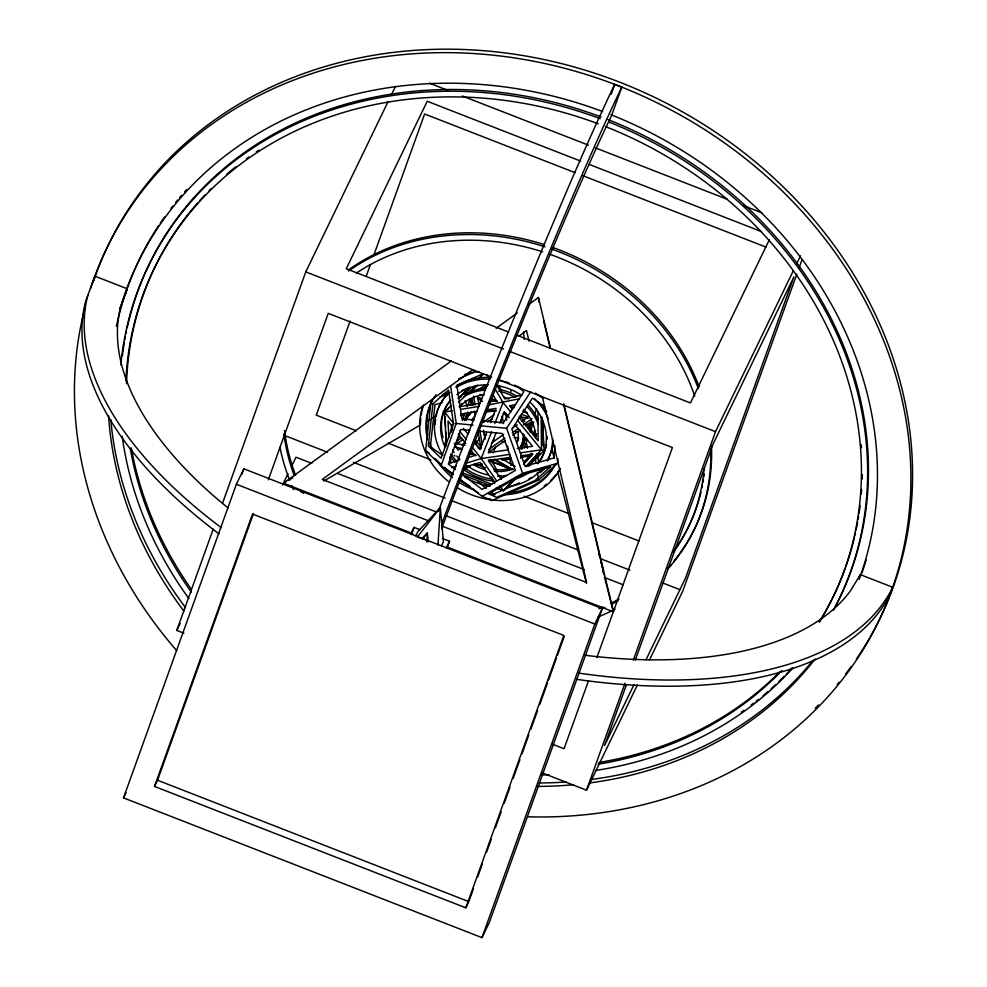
<?xml version="1.0" encoding="UTF-8"?>
<svg xmlns="http://www.w3.org/2000/svg" width="987" height="987" viewBox="0 0 987 987"><rect width="100%" height="100%" fill="white"/><g stroke="black" fill="none" stroke-linecap="round" stroke-linejoin="round"><path stroke-width="1.48" d="M426.84 541.986L427.334 533.005L422.152 538.371M437.969 545.132L440.338 507.565L417.834 531.697L415.823 535.855M453.193 474.574L441.127 465.506L425.631 450.652L431.023 400.932M555.027 445.951L553.719 457.993L525.047 466.246L511.883 429.222L532.425 398.082L544.738 406.558M459.226 479.102L482.137 496.313L491.995 500.495L538.569 480.077L557.482 463.285L557.976 458.77M92.704 282.381L94.937 276.175L127.237 288.772L125.004 294.977M183.94 633.21L176.772 630.422L213.18 529.229M222.544 503.197L305.773 271.894L388.101 101.599M123.523 797.878L236.374 484.247L243.838 468.813L602.28 608.584L489.429 922.216L481.977 937.65L123.523 797.878L126.015 792.734M241.753 474.587L243.838 468.813M154.515 786.442L252.524 514.054L563.824 635.443L465.827 907.83L154.515 786.442L157.525 780.236L253.449 513.647M268.316 479.867L328.227 313.36L491.711 377.108M350.114 321.034L316.259 415.145L356.406 430.801M366.263 276.15L370.433 264.565M374.085 254.424L424.62 113.986L575.199 172.7M411.48 534.559L414.071 527.379L419.734 529.587M441.127 465.506L456.253 423.472L450.565 385.658M462.298 420.524L464.914 413.269M467.53 406.015L470.133 398.76M459.313 434.872L456.228 443.459L465 445.273M464.458 420.573L467.024 413.417M470.12 404.843L472.181 399.118L473.254 405.114M459.646 434.897L457.598 440.621L461.274 438.006M464.791 420.598L467.887 412.023M470.454 404.867L472.514 399.155M446.926 548.39L449.517 541.209L442.423 538.433M611.15 94.271L614.21 85.77M438.339 511.217A428.642 19.543 -68.7 0 1 614.716 84.351L621.81 87.115L611.607 115.467L602.835 133.998A393.887 17.963 -68.7 0 0 441.608 528.736M521.296 449.258L525.417 437.821M528.501 429.234L531.08 422.091L526.17 425.582M521.642 449.295L525.75 437.846M528.847 429.271L531.413 422.115M529.957 427.457L531.512 423.127M534.621 414.491L536.694 408.729M520.618 458.153L521.667 455.254M524.27 447.999L527.403 439.289M530.019 432.035L533.671 421.881M533.979 434.885L535.546 430.542M543.368 408.791L544.417 405.891M473.513 888.584L468.825 901.624L157.525 780.236M477.683 876.999L482.384 863.958M486.554 852.361L491.242 839.32M495.412 827.735L501.149 811.795M504.271 803.097L510.008 787.17M513.141 778.472L519.915 759.632M522 753.846L528.773 735.007M530.858 729.208L537.644 710.369M539.729 704.582L547.538 682.844M548.587 679.944L556.409 658.218M557.445 655.319L564.231 636.479M481.977 937.65L594.816 624.018L602.28 608.584M588.536 680.672L564.058 748.726L552.584 744.26M596.876 657.515L672.406 447.567L497.448 379.341M542.097 772.87L586.512 790.192L625.005 683.214M633.321 660.081L715.513 431.664L793.153 271.055M626.424 684.744L604.537 745.555L633.987 684.657M635.283 660.13L712.898 444.397L793.869 276.928L685.509 578.086L646.029 659.748M796.805 274.213L682.893 590.818L649.434 660.044M798.89 268.439L802.012 259.766M859.43 577.111L860.331 574.631L892.717 587.265L890.484 593.471A428.642 214.722 19.8 0 1 576.568 679.315M119.995 308.598L127.237 288.772M94.937 276.175L85.684 301.171A428.642 214.722 19.8 0 0 218.978 533.844M486.677 432.516L480.04 449.529L474.488 442.46M490.539 422.584L496.066 408.396L487.208 409.839M491.551 431.948L481.175 458.585L466.493 463.076M494.832 423.534L503.037 402.511L495.289 389.223M496.042 432.898L488.294 452.749L508.12 449.85M499.903 422.967L504.332 411.616L509.193 417.6M492.735 441.979L493.833 439.178M500.397 422.35L502.58 416.748M493.155 452.897L495.363 447.222M391.444 94.678L395.466 86.362M176.772 630.422L180.115 623.5M282.603 484.901L287.957 473.822M291.967 465.519L295.989 457.215L311.769 463.359M410.851 534.016L414.071 527.379M481.187 458.56L496.584 480.866M441.411 545.836L443.422 541.678L440.338 507.565L417.328 537.088M446.309 547.847L449.517 541.209M769.391 239.619L690.444 402.943L516.917 335.272M465.827 907.83L468.22 902.871M796.497 264.134L800.519 255.83M586.512 790.192L637.38 684.966M860.331 574.631L850.375 590.991A393.887 197.314 19.8 0 1 584.797 655.232M476.227 443.237L479.559 438.191M465.593 469.787L468.06 466.049M482.137 496.313L522.616 473.316L506.615 428.296L530.759 391.703M422.695 538.84L427.334 533.005L428.284 541.801M464.667 393.764L469.837 388.199M466.728 391.888L469.812 388.557M479.065 378.589L483.174 374.159M470.318 392.888L477.609 385.029M523.566 464.211L532.943 454.106L521.05 455.834M514.745 478.584L503.432 490.773L496.251 487.973M526.059 466.395L541.481 449.776L541.345 416.489M516.769 476.746L510.563 483.42L516.954 477.128M526.071 466.715L538.47 453.354L540.37 454.045L528.662 465.58M451.195 405.509L444.606 411.998L446.272 445.853M458.881 397.921L469.861 387.101L461.694 390.642M478.646 378.44L483.038 374.11M449.369 407.619L451.491 405.521M458.943 398.18L469.59 387.681M458.573 402.4L475.734 385.485M517.706 476.696L503.432 490.773L500.014 485.814M528.687 465.864L544.059 450.714L542.542 419.944M545.762 467.739L540.21 472.674L539.766 469.75M412.615 533.535L283.516 483.186L451.392 360.909M496.153 328.301L517.299 312.904M528.489 304.749L538.433 297.506L550.573 348.399M472.958 369.644L322.268 479.411L428.58 520.865M519.039 336.073L526.515 330.633L529.02 341.132M483.371 422.263L494.425 414.392M456.611 444.002L462.792 439.597M487.516 421.992L492.451 418.476M461.645 444.952L465.321 442.336M491.427 443.101L503.703 434.366M512.302 428.247L517.213 424.755M522.123 421.252L528.255 416.884L521.222 414.133M488.799 449.517L504.863 438.08M512.278 432.799L518.459 428.395M523.406 424.879L532.055 418.71M489.342 451.812L505.295 440.449M512.66 435.205L520.026 429.962M464.704 375.566L470.009 372.481M283.516 483.186L286.181 481.644M288.846 480.101L292.843 477.782M323.859 481.002L420.622 424.854M427.26 421.017L429.913 419.475M432.553 417.933L436.538 415.626M443.163 411.776L448.468 408.704M481.607 389.483L486.912 386.398M475.968 390.704L486.628 384.659M458.573 378.922L475.5 371.494M482.865 373.863L456.882 385.263L461.928 418.846L474.204 420.018M519.483 482.853L493.488 494.24L491.094 492.303M529.057 478.658L531.783 477.449M458.918 460.386L450.109 463.088L449.813 457.067M467.727 457.684L475.068 455.439L471.33 450.689M451.824 467.579L456.228 466.234M464.112 467.344L480.126 462.434L494.746 483.556M442.398 394.738L449.566 392.678M439.894 396.922L447.16 394.825M442.114 402.659L434.946 404.719L430.381 446.84L442.694 455.315M457.894 398.119L460.756 397.292M522.616 473.316L557.482 463.285M521.111 395.244L504.888 398.945L497.201 385.757M489.552 404.695L519.199 398.822M515.646 404.497L509.699 405.854L512.537 409.346M464.606 468.146L470.503 466.789M476.413 465.445L482.31 464.1M459.165 406.73L480.027 403.338M490.453 401.647L496.412 400.673L493.315 395.355M452.095 410.777L444.606 411.998L453.983 423.941M461.089 409.321L479.065 406.397M460.608 414.158L476.857 411.517M502.679 460.337L510.131 459.128M520.556 457.437L530.994 455.747M460.707 415.749L463.767 415.305M466.814 414.861L469.861 414.417M485.123 412.184L495.795 410.629M517.274 448.517L532.536 446.284L515.029 424.768M509.823 454.402L481.175 458.585L472.736 447.839M520.371 452.86L541.481 449.776L544.059 450.714M510.637 457.363L488.343 460.608L501.347 479.398M481.878 420.758L503.358 422.818L523.9 391.679L517.916 386.842M456.253 423.472L473.044 425.089M480.669 425.816L506.615 428.296M515.621 432.035L518.681 432.331M469.985 430.381L460.781 429.493L448.345 464.075L455.575 469.504M477.659 431.109L502.198 433.466L515.362 470.491L482.075 489.404L461.595 474.019M483.581 434.551L486.628 434.848M514.104 437.475L518.681 437.92M523.258 438.364L526.318 438.647M502.186 441.51L505.258 441.806M522.135 443.422L526.737 443.866L527.391 448.246M519.273 416.526L528.057 418.352M478.177 447.999L481.101 448.604L478.127 432.109M454.378 446.938L461.743 448.468M461.965 449.27L459.041 448.666L461.854 449.764M429.37 83.13L447.999 90.397M462.323 95.986L588.4 145.138M595.568 147.939L727.37 199.337M743.125 205.481L761.754 212.736M580.664 161.091L427.223 101.254L346.264 268.735L508.317 331.916M589.276 164.447L761.359 231.55M582.367 175.501L765.924 247.071M305.773 271.894L503.481 348.991M509.206 351.224L715.513 431.664M479.904 394.294L482.766 395.405M491.366 398.76L497.09 400.993M509.983 406.015L514.276 407.693M522.876 411.048L527.169 412.726M491.625 399.229L497.251 401.425M523.998 411.85L526.811 412.948M481.804 398.773L477.585 397.119L478.942 404.621M468.899 452.502L475.931 455.254M488.602 460.189L509.711 468.418L494.24 459.646M468.665 452.786L475.82 455.575M488.713 460.596L511.624 469.541M387.965 443.101L430.986 459.88M511.291 491.193L514.165 492.316M524.196 496.227L568.66 513.561M591.595 522.505L638.922 540.962M462.459 472.785L492.205 484.383M461.78 474.525L490.514 485.727M284.614 435.514L327.598 452.268M353.383 462.323L445.075 498.077M452.243 500.878L578.308 550.03M601.231 558.975L629.891 570.141M662.845 582.996L680.031 589.695M337.591 473.427L436.575 512.031M445.186 515.387L584.329 569.647M604.414 577.481L623.068 584.748M441.51 525.911L586.611 582.49L542.258 396.601M447.049 546.958L613.445 611.841L563.799 403.782M236.374 484.247L594.816 624.018M477.412 398.477L482.569 401.401M500.94 458.387L515.128 466.419M494.536 459.091L513.252 469.701M539.766 395.516L543.455 398.057M535.373 393.036L542.912 398.23M425.631 450.652L429.407 453.243M452.836 473.896L444.409 467.567A69.3 59.899 25.8 0 0 452.034 474.846M460.065 479.324L469.701 486.566M472.119 488.368L478.14 492.895M477.93 481.668L486.307 488.442M489.675 498.608L491.995 500.495M454.069 455.192L455.032 456.019M434.848 458.387L441.226 464.507M519.174 417.501L538.125 440.807L538.001 411.678M503.037 402.511L510.723 411.961M517.447 420.24L541.481 449.776M475.586 440.325L481.422 447.506M520.137 415.589L524.788 421.535M526.663 423.904L535.978 435.785M463.384 428.321L468.011 434.218M459.609 431.109L466.172 439.474M452.688 426.927L448.024 420.993L448.838 437.525M458.276 434.058L465.741 443.558M498.225 385.362L501.667 390.334M486.776 374.604L489.108 378.589M492.254 462.039L496.905 470.009M500.002 475.327L501.544 477.992M491.464 476.955L493.771 480.903M482.927 419.278L483.938 422.128M469.664 399.55L471.724 405.361M465.148 400.734L467.172 406.434M598.727 553.189L599.874 557.643M600.639 560.616L603.328 571.029L564.009 406.15M602.699 570.153L603.847 574.619M604.612 577.592L613.445 611.841M551.56 448.024L554.238 458.437M557.692 471.823L586.426 583.342M543.627 320.726L550.055 347.708M505.628 414.182L506.713 420.178M502.149 416.107L503.506 423.608M507.565 446.099L508.379 450.59M509.724 458.091L511.081 465.593M483.544 430.11L485.16 439.104M473.563 395.997L475.179 405.003M479.793 430.529L482.224 444.027M474.34 411.11L475.154 415.613M537.57 455.143L538.668 462.447M535.373 458.906L536.064 463.434M537.422 472.514L538.569 480.077M529.587 462.854L530.031 465.765M538.433 297.506L538.84 301.997M523.529 331.866L524.22 339.442M542.184 417.439L543.59 445.779L541.703 445.088L541.579 417.711M445.075 416.933L445.593 427.371M445.816 431.85L446.482 445.273M450.677 454.106L450.714 463.31M227.972 507.886A393.887 197.314 19.8 0 1 120.722 306.476M892.717 587.265A428.642 214.722 19.8 0 1 578.801 673.109M221.211 527.638A428.642 214.722 19.8 0 1 87.917 294.977M441.67 523.912A428.642 19.543 -68.7 0 1 621.81 87.115M90.57 288.463A428.642 370.458 25.8 0 1 558.223 66.647A428.642 370.458 25.8 0 1 910.643 492.007A428.642 370.458 25.8 0 1 528.316 816.817M176.685 650.643A428.642 370.458 25.8 0 1 85.018 307.45M815.114 658.995A394.356 340.836 25.8 0 1 589.881 782.913M573.41 784.751A394.356 340.836 25.8 0 1 537.644 786.405M183.89 611.089A394.356 340.836 25.8 0 1 108.558 415.724M120.402 307.611A394.356 340.836 25.8 0 1 602.662 111.531M610.99 114.739A394.356 340.836 25.8 0 1 859.183 579.357M93.679 280.69A428.642 370.458 25.8 0 1 660.118 100.045A428.642 370.458 25.8 0 1 856.432 659.082M851.176 666.546A428.642 370.458 25.8 0 1 845.711 673.874M839.073 682.227A428.642 370.458 25.8 0 1 837.136 684.571M818.568 704.952A428.642 370.458 25.8 0 1 815.311 708.21M812.992 660.352A394.356 340.836 25.8 0 1 591.546 779.459M566.193 782A394.356 340.836 25.8 0 1 539.309 782.95M185.556 607.647A394.356 340.836 25.8 0 1 110.815 419.783M116.392 326.376A394.356 340.836 25.8 0 1 158.562 225.776M160.252 223.235A394.356 340.836 25.8 0 1 164.595 216.967M170.948 208.38A394.356 340.836 25.8 0 1 172.824 205.962M175.686 202.36A394.356 340.836 25.8 0 1 177.623 199.991M179.585 197.634A394.356 340.836 25.8 0 1 181.571 195.29M184.606 191.823A394.356 340.836 25.8 0 1 186.654 189.541M866.154 559.999A394.356 340.836 25.8 0 1 861.885 573.04M418.315 537.409A35.446 30.634 25.8 0 1 428.432 541.135M530.068 402.215A54.186 46.833 25.8 0 1 537.94 463.717M527.86 473.143A54.186 46.833 25.8 0 1 513.462 479.608M493.981 481.125A54.186 46.833 25.8 0 1 463.026 469.133M455.069 462.039A54.186 46.833 25.8 0 1 450.467 456.487M445.137 447.456A54.186 46.833 25.8 0 1 450.8 400.327M456.87 394.652A54.186 46.833 25.8 0 1 488.405 384.77M495.647 385.349A54.186 46.833 25.8 0 1 521.778 395.466M542.221 468.517A60.565 52.348 25.8 0 1 507.17 486.69M489.626 486.209A60.565 52.348 25.8 0 1 464.421 476.758M442.595 455.032A60.565 52.348 25.8 0 1 449.813 392.407M456.228 387.57A60.565 52.348 25.8 0 1 490.021 379.168M497.374 379.958A60.565 52.348 25.8 0 1 503.234 381.179M504.678 381.562A60.565 52.348 25.8 0 1 508.984 382.919M514.585 385.164A60.565 52.348 25.8 0 1 521.284 388.631M534.374 398.588A60.565 52.348 25.8 0 1 548.316 418.735M552.597 438.746A60.565 52.348 25.8 0 1 547.279 460.904M544.182 452.552A54.186 46.833 25.8 0 1 537.927 463.063M525.059 473.624A54.186 46.833 25.8 0 1 517.114 477.042M492.18 479.09A54.186 46.833 25.8 0 1 463.865 467.406M456.821 461.274A54.186 46.833 25.8 0 1 451.306 454.76M445.976 445.729A54.186 46.833 25.8 0 1 444.816 443.027M442.99 437.5A54.186 46.833 25.8 0 1 449.887 400.722M547.205 436.427A54.186 46.833 25.8 0 1 547.143 439.203M546.49 444.693A54.186 46.833 25.8 0 1 544.676 451.281M542.048 467.961A60.565 52.348 25.8 0 1 539.951 470.207M435.242 424.361A60.565 52.348 25.8 0 1 435.637 419.056M436.044 416.452A60.565 52.348 25.8 0 1 448.715 392.505M455.932 386.583A60.565 52.348 25.8 0 1 490.847 377.441M541.999 404.608A60.565 52.348 25.8 0 1 546.675 411.887M553.189 442.336A60.565 52.348 25.8 0 1 547.378 460.522M559.086 470.305A75.678 65.401 25.8 0 1 557.482 472.674M555.743 474.969A75.678 65.401 25.8 0 1 550.919 480.311M546.564 484.173A75.678 65.401 25.8 0 1 544.244 485.949M420.499 423.694A75.678 65.401 25.8 0 1 420.77 417.871M421.128 415.009A75.678 65.401 25.8 0 1 423.435 405.238M560.431 468.356A75.678 65.401 25.8 0 1 493.895 500.15M489.589 499.607A75.678 65.401 25.8 0 1 456.919 487.504M448.579 481.594A75.678 65.401 25.8 0 1 423.065 405.62M554.324 465.926A69.3 59.899 25.8 0 1 508.996 492.809M469.861 486.023A69.3 59.899 25.8 0 1 459.288 480.2M431.874 448.369A69.3 59.899 25.8 0 1 429.851 443.126M427.753 435.107A69.3 59.899 25.8 0 1 434.342 396.786M554.965 465.062A69.3 59.899 25.8 0 1 503.814 494.82M495.005 494.61A69.3 59.899 25.8 0 1 490.576 494.105M473.192 489.515A69.3 59.899 25.8 0 1 458.449 481.927M452.354 477.511A69.3 59.899 25.8 0 1 436.488 460.152M427.494 439.523A69.3 59.899 25.8 0 1 436.007 394.788M464.902 374.48A69.3 59.899 25.8 0 1 478.831 371.63M511.328 389.951A47.981 2.184 -68.7 0 1 510.81 391.802M531.265 453.576A43.169 37.309 25.8 0 1 523.801 461.743M510.045 468.467A43.169 37.309 25.8 0 1 493.895 469.541M485.69 467.875A43.169 37.309 25.8 0 1 475.315 463.483M452.379 430.332A43.169 37.309 25.8 0 1 452.219 426.569M459.56 406.163A43.169 37.309 25.8 0 1 462.064 403.436M536.385 433.638A43.169 37.309 25.8 0 1 536.447 436.143M536.805 454.353A48.252 41.701 25.8 0 1 527.514 466.16M506.689 475.475A48.252 41.701 25.8 0 1 497.621 476.079M488.392 475.031A48.252 41.701 25.8 0 1 466.937 465.593M459.868 459.473A48.252 41.701 25.8 0 1 456.796 456.019M454.082 452.342A48.252 41.701 25.8 0 1 452.49 449.788M464.013 396.688A48.252 41.701 25.8 0 1 484.802 390.173M498.608 391.123A48.252 41.701 25.8 0 1 515.103 397.366M527.132 406.681A48.252 41.701 25.8 0 1 538.236 424.422M537.014 453.847A48.252 41.701 25.8 0 1 528.353 464.433M464.852 394.973A48.252 41.701 25.8 0 1 485.629 388.446M499.434 389.409A48.252 41.701 25.8 0 1 516.966 396.231M527.971 404.954A48.252 41.701 25.8 0 1 538.014 419.968M531.672 453.193A43.169 37.309 25.8 0 1 523.937 462.681M512.969 469.01A43.169 37.309 25.8 0 1 494.438 471.404M484.851 469.602A43.169 37.309 25.8 0 1 473.254 464.495M458.239 450.319A43.169 37.309 25.8 0 1 454.427 443.274M451.54 432.059A43.169 37.309 25.8 0 1 451.639 424.57M459.523 406.952A43.169 37.309 25.8 0 1 484.37 394.812M503.493 396.984A43.169 37.309 25.8 0 1 508.749 399.032M523.591 409.469A43.169 37.309 25.8 0 1 535.608 437.87M711.442 445.606A222.704 192.477 25.8 0 1 673.739 561.344M670.913 564.712A222.704 192.477 25.8 0 1 668.002 568.006M348.263 270.093A222.704 192.477 25.8 0 1 544.503 244.653M552.769 247.453A222.704 192.477 25.8 0 1 699.178 386.879M700.93 492.229A216.35 186.987 25.8 0 1 675.145 549.08M618.948 599.01A216.35 186.987 25.8 0 1 611.101 603.168M603.02 606.956A216.35 186.987 25.8 0 1 598.887 608.72M303.577 493.574A216.35 186.987 25.8 0 1 302.232 490.81M295.644 475.376A216.35 186.987 25.8 0 1 284.527 430.603M704.187 473.994A216.35 186.987 25.8 0 1 703.817 476.82M703.398 479.645A216.35 186.987 25.8 0 1 702.929 482.47M702.423 485.271A216.35 186.987 25.8 0 1 701.856 488.059M710.665 448.826A222.704 192.477 25.8 0 1 668.15 568.635M615.061 609.25A222.704 192.477 25.8 0 1 598.258 616.813M293.632 489.675A222.704 192.477 25.8 0 1 291.881 485.653M289.685 480.274A222.704 192.477 25.8 0 1 279.95 447.296M348.658 270.956A222.704 192.477 25.8 0 1 545.058 246.824M551.943 249.168A222.704 192.477 25.8 0 1 698.352 388.607M704.064 468.591A216.35 186.987 25.8 0 1 673.418 552.054M618.109 600.738A216.35 186.987 25.8 0 1 611.582 604.217M604.908 607.449A216.35 186.987 25.8 0 1 602.181 608.683M301.405 492.525A216.35 186.987 25.8 0 1 300.097 489.749M294.274 475.685A216.35 186.987 25.8 0 1 283.874 433.786M356.393 273.091A216.35 186.987 25.8 0 1 542.628 251.833M549.796 254.251A216.35 186.987 25.8 0 1 694.749 396.182M608.091 119.637A383.437 331.398 25.8 0 1 835.113 607.03M792.487 667.582A383.437 331.398 25.8 0 1 786.331 674.109M784.233 676.255A383.437 331.398 25.8 0 1 778.891 681.499M775.609 684.596A383.437 331.398 25.8 0 1 771.168 688.667M767.763 691.653A383.437 331.398 25.8 0 1 763.161 695.576M758.472 699.401A383.437 331.398 25.8 0 1 756.104 701.276M753.71 703.139A383.437 331.398 25.8 0 1 751.292 704.977M743.914 710.369A383.437 331.398 25.8 0 1 741.422 712.12M122.4 355.789A383.437 331.398 25.8 0 1 124.325 342.464M124.843 339.528A383.437 331.398 25.8 0 1 125.374 336.579M125.954 333.655A383.437 331.398 25.8 0 1 126.546 330.731M127.175 327.82A383.437 331.398 25.8 0 1 601.071 116.947M845.291 568.204A377.083 325.907 25.8 0 1 819.432 621.625M779.57 672.036A377.083 325.907 25.8 0 1 598.949 762.47M191.305 589.251A377.083 325.907 25.8 0 1 131.308 447.938M126.546 383.598A377.083 325.907 25.8 0 1 197.523 203.063M199.559 200.768A377.083 325.907 25.8 0 1 204.79 195.105M209.096 190.676A377.083 325.907 25.8 0 1 211.28 188.492M226.554 174.403A377.083 325.907 25.8 0 1 235.733 166.828M246.454 158.71A377.083 325.907 25.8 0 1 248.884 156.97M256.312 151.862A377.083 325.907 25.8 0 1 258.828 150.209M861.256 444.767A377.083 325.907 25.8 0 1 861.491 447.765M862.231 474.661A377.083 325.907 25.8 0 1 862.12 479.114M861.614 489.49A377.083 325.907 25.8 0 1 861.293 493.919M860.096 505.665A377.083 325.907 25.8 0 1 859.072 513.302M858.604 516.349A377.083 325.907 25.8 0 1 858.098 519.396M857.567 522.419A377.083 325.907 25.8 0 1 856.099 529.97M855.458 532.968A377.083 325.907 25.8 0 1 854.779 535.953M854.434 537.446A377.083 325.907 25.8 0 1 845.797 566.772M608.646 121.919A383.437 331.398 25.8 0 1 833.583 610.065M792.66 668.199A383.437 331.398 25.8 0 1 595.408 770.489M549.068 774.733A383.437 331.398 25.8 0 1 541.481 774.906M188.875 598.554A383.437 331.398 25.8 0 1 122.203 436.217M120.759 364.968A383.437 331.398 25.8 0 1 600.244 118.674M605.426 126.558A377.083 325.907 25.8 0 1 819.407 622.044M781.975 670.444A377.083 325.907 25.8 0 1 598.11 764.197M191.33 592.188A377.083 325.907 25.8 0 1 130.21 448.172M125.88 380.871A377.083 325.907 25.8 0 1 598.233 123.794M523.122 433.799A30.474 26.341 25.8 0 1 519.569 448.764M509.761 457.376A30.474 26.341 25.8 0 1 501.828 459.856M496.103 460.238A30.474 26.341 25.8 0 1 490.28 459.572M466.148 419.648A30.474 26.341 25.8 0 1 470.713 413.368M468.825 432.479A25.391 21.936 25.8 0 1 468.726 430.27M471.774 420.006A25.391 21.936 25.8 0 1 474.513 416.662M486.554 410.777A25.391 21.936 25.8 0 1 496.19 411.011M503.222 413.405A25.391 21.936 25.8 0 1 507.478 415.971M517.842 431.455A25.391 21.936 25.8 0 1 517.126 442.299M524.06 434.736A30.474 26.341 25.8 0 1 520.408 447.049M465.975 420.302A30.474 26.341 25.8 0 1 471.552 411.641M480.361 448.468A25.391 21.936 25.8 0 1 475.018 443.422M518.582 438.499A25.391 21.936 25.8 0 1 517.965 440.572M432.898 403.856L428.333 445.976L441.078 458.202L453.514 423.633L448.468 390.038L432.898 403.856M550.573 466.728L535.016 480.546L496.72 497.337L488.614 493.895L521.901 474.981L550.573 466.728"/></g></svg>
